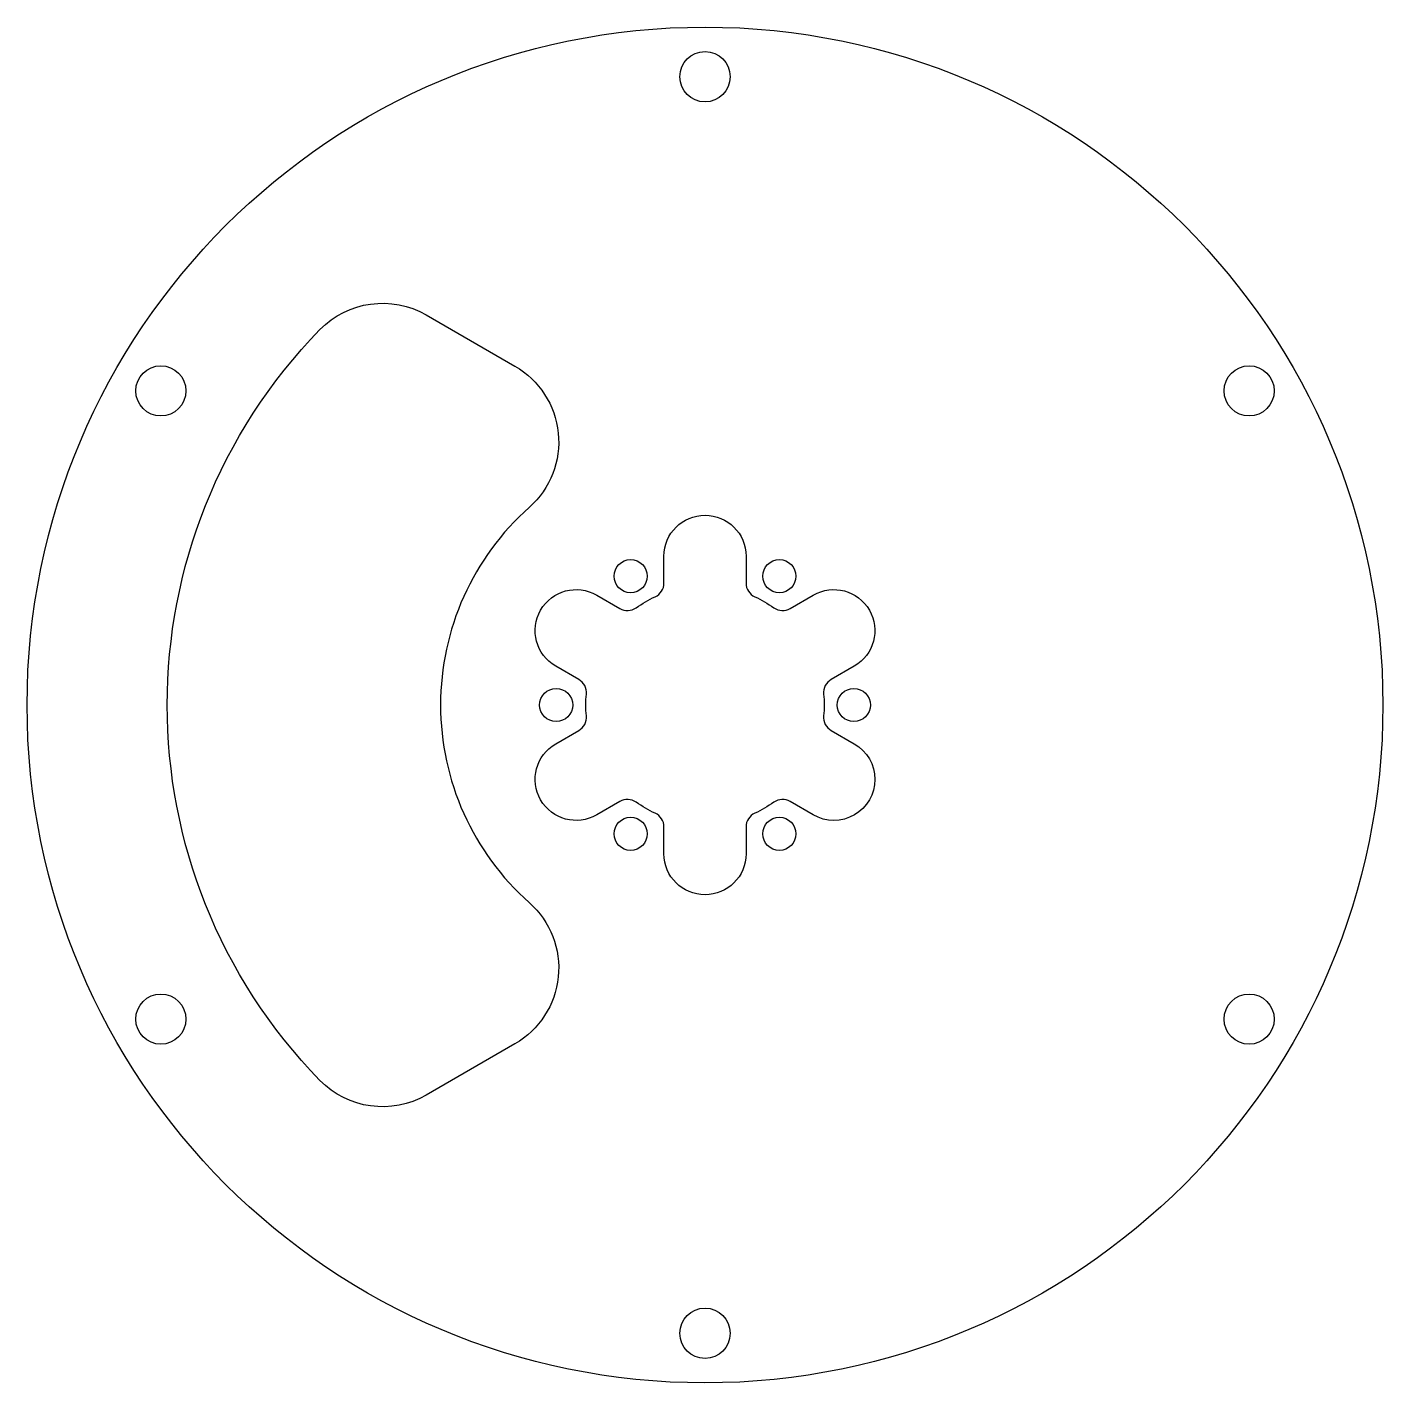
# Model space of a CAD drawing. Header units: inches. Extents: x -5.1 to 5.1, y -5.1 to 5.1.
import ezdxf

# ---------------------------------------------------------------- set-up
doc = ezdxf.new("R2010")
doc.units = ezdxf.units.IN
doc.layers.get('0').update_dxf_attribs({"linetype": 'CONTINUOUS'})

msp = doc.modelspace()

# ---------------------------------------------------------------- linework, layer by layer
for points in [[(-1.437, -2.562), (-2.107, -2.949, -0.343023), (-2.911, -2.838, -0.406743), (-2.911, 2.838, -0.343023), (-2.107, 2.949), (-1.437, 2.562, -0.511608), (-1.328, 1.495, 0.449194), (-1.328, -1.495, -0.511608)], [(0.377, -0.818, 0.292717), (0.31, -0.922), (0.31, -1.125, -1), (-0.31, -1.125), (-0.31, -0.922, 0.292717), (-0.377, -0.818, -0.045956), (-0.52, -0.735, 0.292717), (-0.644, -0.73), (-0.819, -0.831, -1), (-1.129, -0.294), (-0.954, -0.193, 0.292717), (-0.897, -0.083, -0.045956), (-0.897, 0.083, 0.292717), (-0.954, 0.193), (-1.129, 0.294, -1), (-0.819, 0.831), (-0.644, 0.73, 0.292717), (-0.52, 0.735, -0.045956), (-0.377, 0.818, 0.292717), (-0.31, 0.922), (-0.31, 1.125, -1), (0.31, 1.125), (0.31, 0.922, 0.292717), (0.377, 0.818, -0.045956), (0.52, 0.735, 0.292717), (0.644, 0.73), (0.819, 0.831, -1), (1.129, 0.294), (0.954, 0.193, 0.292717), (0.897, 0.083, -0.045956), (0.897, -0.083, 0.292717), (0.954, -0.193), (1.129, -0.294, -1), (0.819, -0.831), (0.644, -0.73, 0.292717), (0.52, -0.735, -0.045956)]]:
    msp.add_lwpolyline(points, format="xyb", close=True)
for centre, radius in [((0, 0), 5.125), ((0, 4.75), 0.19), ((-4.114, 2.375), 0.19), ((4.114, 2.375), 0.19), ((-0.562, 0.974), 0.125), ((0.562, 0.974), 0.125), ((-1.125, 0), 0.125), ((1.125, 0), 0.125), ((-0.562, -0.974), 0.125), ((0.562, -0.974), 0.125), ((-4.114, -2.375), 0.19), ((4.114, -2.375), 0.19), ((0, -4.75), 0.19)]:
    msp.add_circle(centre, radius)

doc.saveas('drawing.dxf')
